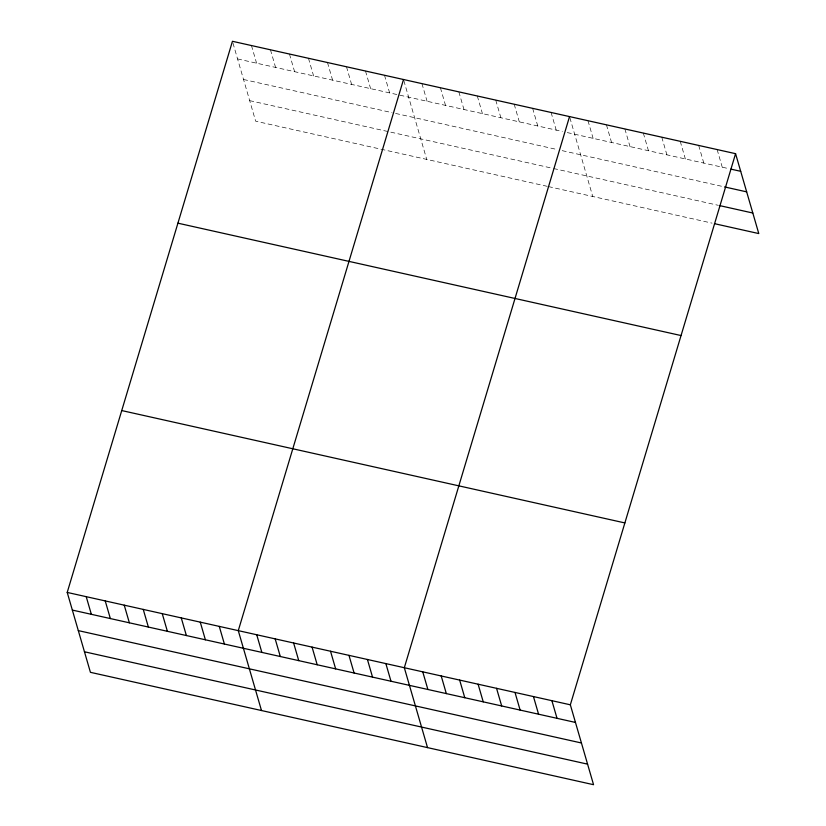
<?xml version="1.0" encoding="UTF-8"?>
<svg xmlns="http://www.w3.org/2000/svg" width="826" height="826" viewBox="0 0 826 826"><rect width="100%" height="100%" fill="white"/><g stroke="black" fill="none" stroke-linecap="round" stroke-linejoin="round"><path stroke-width="0.62" stroke-dasharray="4.13 3.1" d="M237.568 58.935L562.361 131.479M567.286 132.583L728.398 168.566M243.536 79.482L392.03 112.646M395.592 113.441L557.261 149.558M562.186 150.652L723.297 186.635M249.689 100.648L552.346 168.246M553.575 168.525L718.383 205.333M547.246 186.325L255.657 121.195L232.787 42.477M548.474 186.593L712.053 223.134M717.123 149.558L722.254 167.193M698.682 145.438L703.804 163.073M680.232 141.318L685.353 158.953M661.781 137.199L666.902 154.834M643.33 133.079L648.462 150.714M624.89 128.949L630.011 146.594M606.439 124.829L611.56 142.464M587.988 120.71L593.109 138.345M569.878 117.767L592.748 196.485M551.097 112.47L556.218 130.105M532.646 108.351L537.767 125.986M514.195 104.231L519.317 121.866M495.745 100.111L500.876 117.746M477.304 95.992L482.425 113.627M458.853 91.872L463.975 109.507M440.403 87.752L445.524 105.387M421.952 83.632L427.083 101.268M403.852 80.68L426.722 159.397M384.503 75.259L389.624 92.894M365.495 71.015L370.616 88.65M346.486 66.772L351.608 84.407M327.478 62.528L332.599 80.163M308.47 58.285L313.591 75.92M289.461 54.041L294.593 71.676M270.453 49.787L275.585 67.422M251.455 45.544L256.576 63.179"/><path stroke-width="1.24" d="M735.574 153.677L570.343 704.805L593.553 784.7L90.426 672.323L67.216 592.428L232.447 41.3L735.574 153.677L758.784 233.572L714.511 223.681M403.511 79.513L238.28 630.641L261.491 710.536M569.537 116.59L404.317 667.728L427.527 747.613M730.855 169.113L740.695 171.312M724.526 186.913L746.663 191.859M719.611 205.602L752.816 213.025M177.92 223.175L681.047 335.552M121.742 410.563L624.869 522.93M67.216 592.428L570.343 704.805M72.337 610.073L575.474 722.44M78.305 630.61L581.442 742.987M84.459 651.776L587.585 764.153M551.902 700.685L557.023 718.321M533.451 696.566L538.573 714.201M515.001 692.446L520.122 710.081M496.55 688.326L501.681 705.962M478.109 684.207L483.231 701.842M459.659 680.087L464.78 697.722M441.208 675.967L446.329 693.603M422.757 671.848L427.889 689.483M385.866 663.608L390.987 681.243M367.415 659.478L372.536 677.124M348.964 655.359L354.096 672.994M330.524 651.239L335.645 668.874M312.073 647.119L317.194 664.754M293.622 643L298.744 660.635M275.172 638.88L280.303 656.515M256.731 634.76L261.852 652.395M219.272 626.397L224.393 644.032M200.264 622.154L205.385 639.789M181.255 617.9L186.387 635.545M162.247 613.656L167.379 631.291M143.249 609.412L148.37 627.048M124.241 605.169L129.362 622.804M105.232 600.925L110.354 618.56M86.224 596.682L91.345 614.317"/></g></svg>
